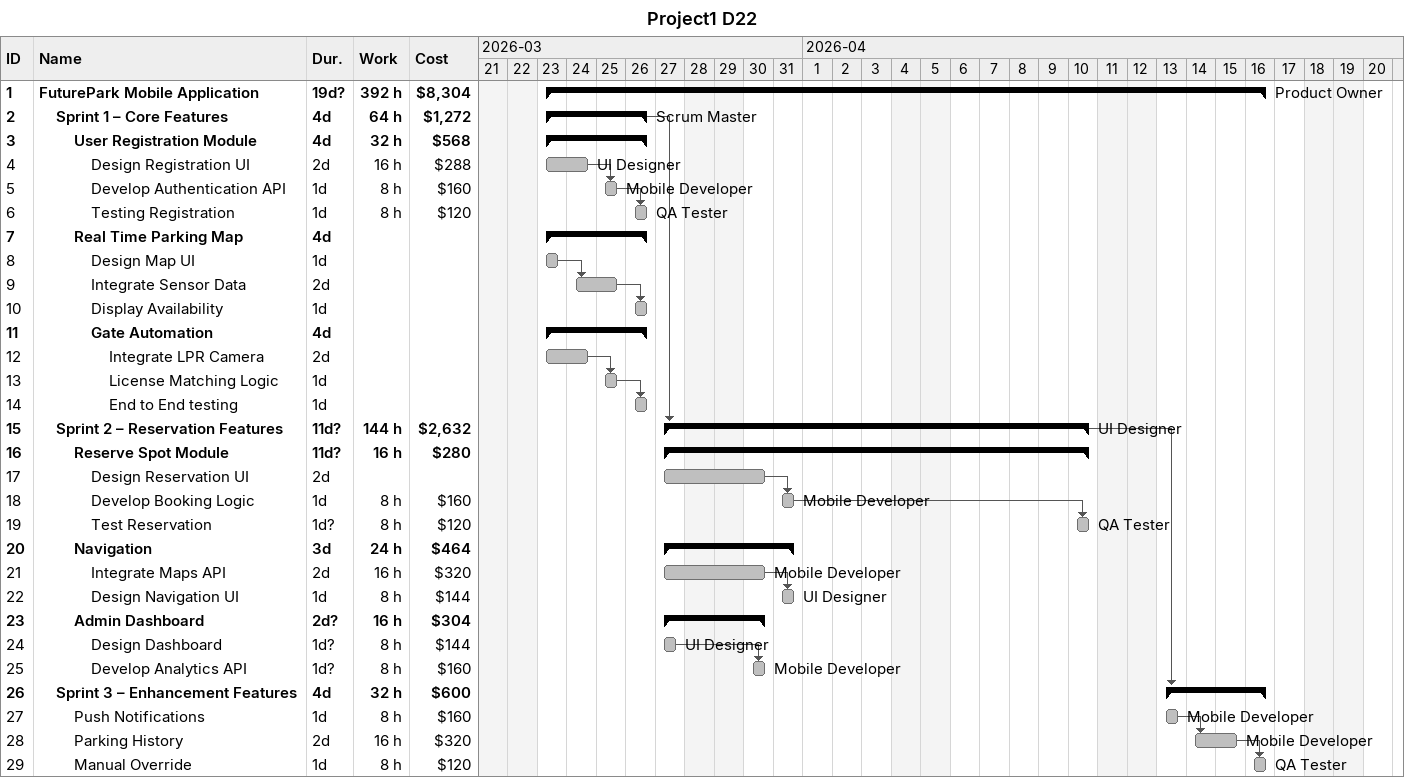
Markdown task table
Project1 D22

| ID | Level | Task | Duration | Start | Finish | Predecessors | Resources | Work (h) | Cost ($) |
|---|---|---|---|---|---|---|---|---|---|
| 1 | 1 | **FuturePark Mobile Application** | 19d? | 2026-03-23 | 2026-04-16 |  | Product Owner | 392 | 8304 |
| 2 | 2 | **Sprint 1 – Core Features** | 4d | 2026-03-23 | 2026-03-26 |  | Scrum Master | 64 | 1272 |
| 3 | 3 | **User Registration Module** | 4d | 2026-03-23 | 2026-03-26 |  |  | 32 | 568 |
| 4 | 4 | Design Registration UI | 2d | 2026-03-23 | 2026-03-24 |  | UI Designer | 16 | 288 |
| 5 | 4 | Develop Authentication API | 1d | 2026-03-25 | 2026-03-25 | 4 | Mobile Developer | 8 | 160 |
| 6 | 4 | Testing Registration | 1d | 2026-03-26 | 2026-03-26 | 5 | QA Tester | 8 | 120 |
| 7 | 3 | **Real Time Parking Map** | 4d | 2026-03-23 | 2026-03-26 |  |  |  |  |
| 8 | 4 | Design Map UI | 1d | 2026-03-23 | 2026-03-23 |  |  |  |  |
| 9 | 4 | Integrate Sensor Data | 2d | 2026-03-24 | 2026-03-25 | 8 |  |  |  |
| 10 | 4 | Display Availability | 1d | 2026-03-26 | 2026-03-26 | 9 |  |  |  |
| 11 | 4 | **Gate Automation** | 4d | 2026-03-23 | 2026-03-26 |  |  |  |  |
| 12 | 5 | Integrate LPR Camera | 2d | 2026-03-23 | 2026-03-24 |  |  |  |  |
| 13 | 5 | License Matching Logic | 1d | 2026-03-25 | 2026-03-25 | 12 |  |  |  |
| 14 | 5 | End to End testing | 1d | 2026-03-26 | 2026-03-26 | 13 |  |  |  |
| 15 | 2 | **Sprint 2 – Reservation Features** | 11d? | 2026-03-27 | 2026-04-10 | 2 | UI Designer | 144 | 2632 |
| 16 | 3 | **Reserve Spot Module** | 11d? | 2026-03-27 | 2026-04-10 |  |  | 16 | 280 |
| 17 | 4 | Design Reservation UI | 2d | 2026-03-27 | 2026-03-30 |  |  |  |  |
| 18 | 4 | Develop Booking Logic | 1d | 2026-03-31 | 2026-03-31 | 17 | Mobile Developer | 8 | 160 |
| 19 | 4 | Test Reservation | 1d? | 2026-04-10 | 2026-04-10 | 18 | QA Tester | 8 | 120 |
| 20 | 3 | **Navigation** | 3d | 2026-03-27 | 2026-03-31 |  |  | 24 | 464 |
| 21 | 4 | Integrate Maps API | 2d | 2026-03-27 | 2026-03-30 |  | Mobile Developer | 16 | 320 |
| 22 | 4 | Design Navigation UI | 1d | 2026-03-31 | 2026-03-31 | 21 | UI Designer | 8 | 144 |
| 23 | 3 | **Admin Dashboard** | 2d? | 2026-03-27 | 2026-03-30 |  |  | 16 | 304 |
| 24 | 4 | Design Dashboard | 1d? | 2026-03-27 | 2026-03-27 |  | UI Designer | 8 | 144 |
| 25 | 4 | Develop Analytics API | 1d? | 2026-03-30 | 2026-03-30 | 24 | Mobile Developer | 8 | 160 |
| 26 | 2 | **Sprint 3 – Enhancement Features** | 4d | 2026-04-13 | 2026-04-16 | 15 |  | 32 | 600 |
| 27 | 3 | Push Notifications | 1d | 2026-04-13 | 2026-04-13 |  | Mobile Developer | 8 | 160 |
| 28 | 3 | Parking History | 2d | 2026-04-14 | 2026-04-15 | 27 | Mobile Developer | 16 | 320 |
| 29 | 3 | Manual Override | 1d | 2026-04-16 | 2026-04-16 | 28 | QA Tester | 8 | 120 |
